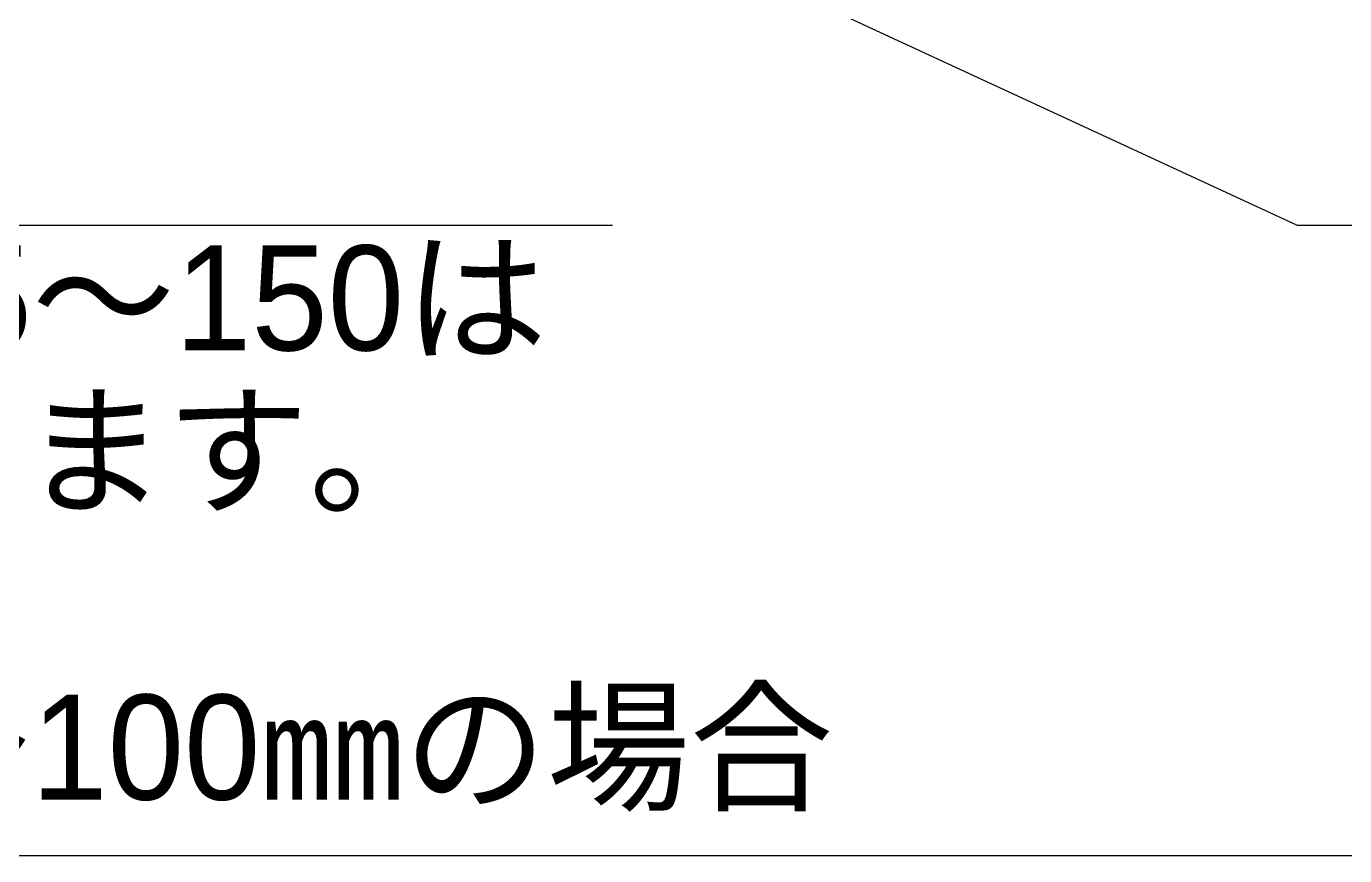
# Model space of a CAD drawing. Extents: x 443 to 1217, y -1921 to -677.
# Drawn here: x 935.87 to 967.27, y -916.27 to -896.52 of the extents above; entities that cross this region are included whole.
import ezdxf
from ezdxf.enums import TextEntityAlignment as Align

# ---------------------------------------------------------------- set-up
doc = ezdxf.new("R2010")
doc.units = 0
doc.header["$MEASUREMENT"] = 0
doc.layers.get('0').update_dxf_attribs({"linetype": 'CONTINUOUS'})
doc.layers.add('10', color=7, linetype='CONTINUOUS')
doc.styles.add('ｽﾀｲﾙ2', font='MS PGothic.ttf')

msp = doc.modelspace()

# ---------------------------------------------------------------- linework, layer by layer
at = {"color": 7, "linetype": 'Continuous'}
for p, q in [((951.86, -894.648), (966.142, -901.257)), ((915.536, -901.257), (949.832, -901.257)), ((966.142, -901.257), (998.82, -901.257)), ((915.497, -916.275), (980.569, -916.275))]:
    msp.add_line(p, q, dxfattribs=at)

# ---------------------------------------------------------------- texts
at = {"layer": '10', "style": 'ｽﾀｲﾙ2'}
for tag, p in [('TAFIPQ125～150は', (918.733, -904.99)), ('２個使用します。', (918.733, -908.626)), ('壁厚が80～100㎜の場合', (918.71, -915.691))]:
    msp.add_attdef(tag, text='', height=2.5, dxfattribs=at).set_placement(p, align=Align.BOTTOM_LEFT)

doc.saveas('drawing.dxf')
